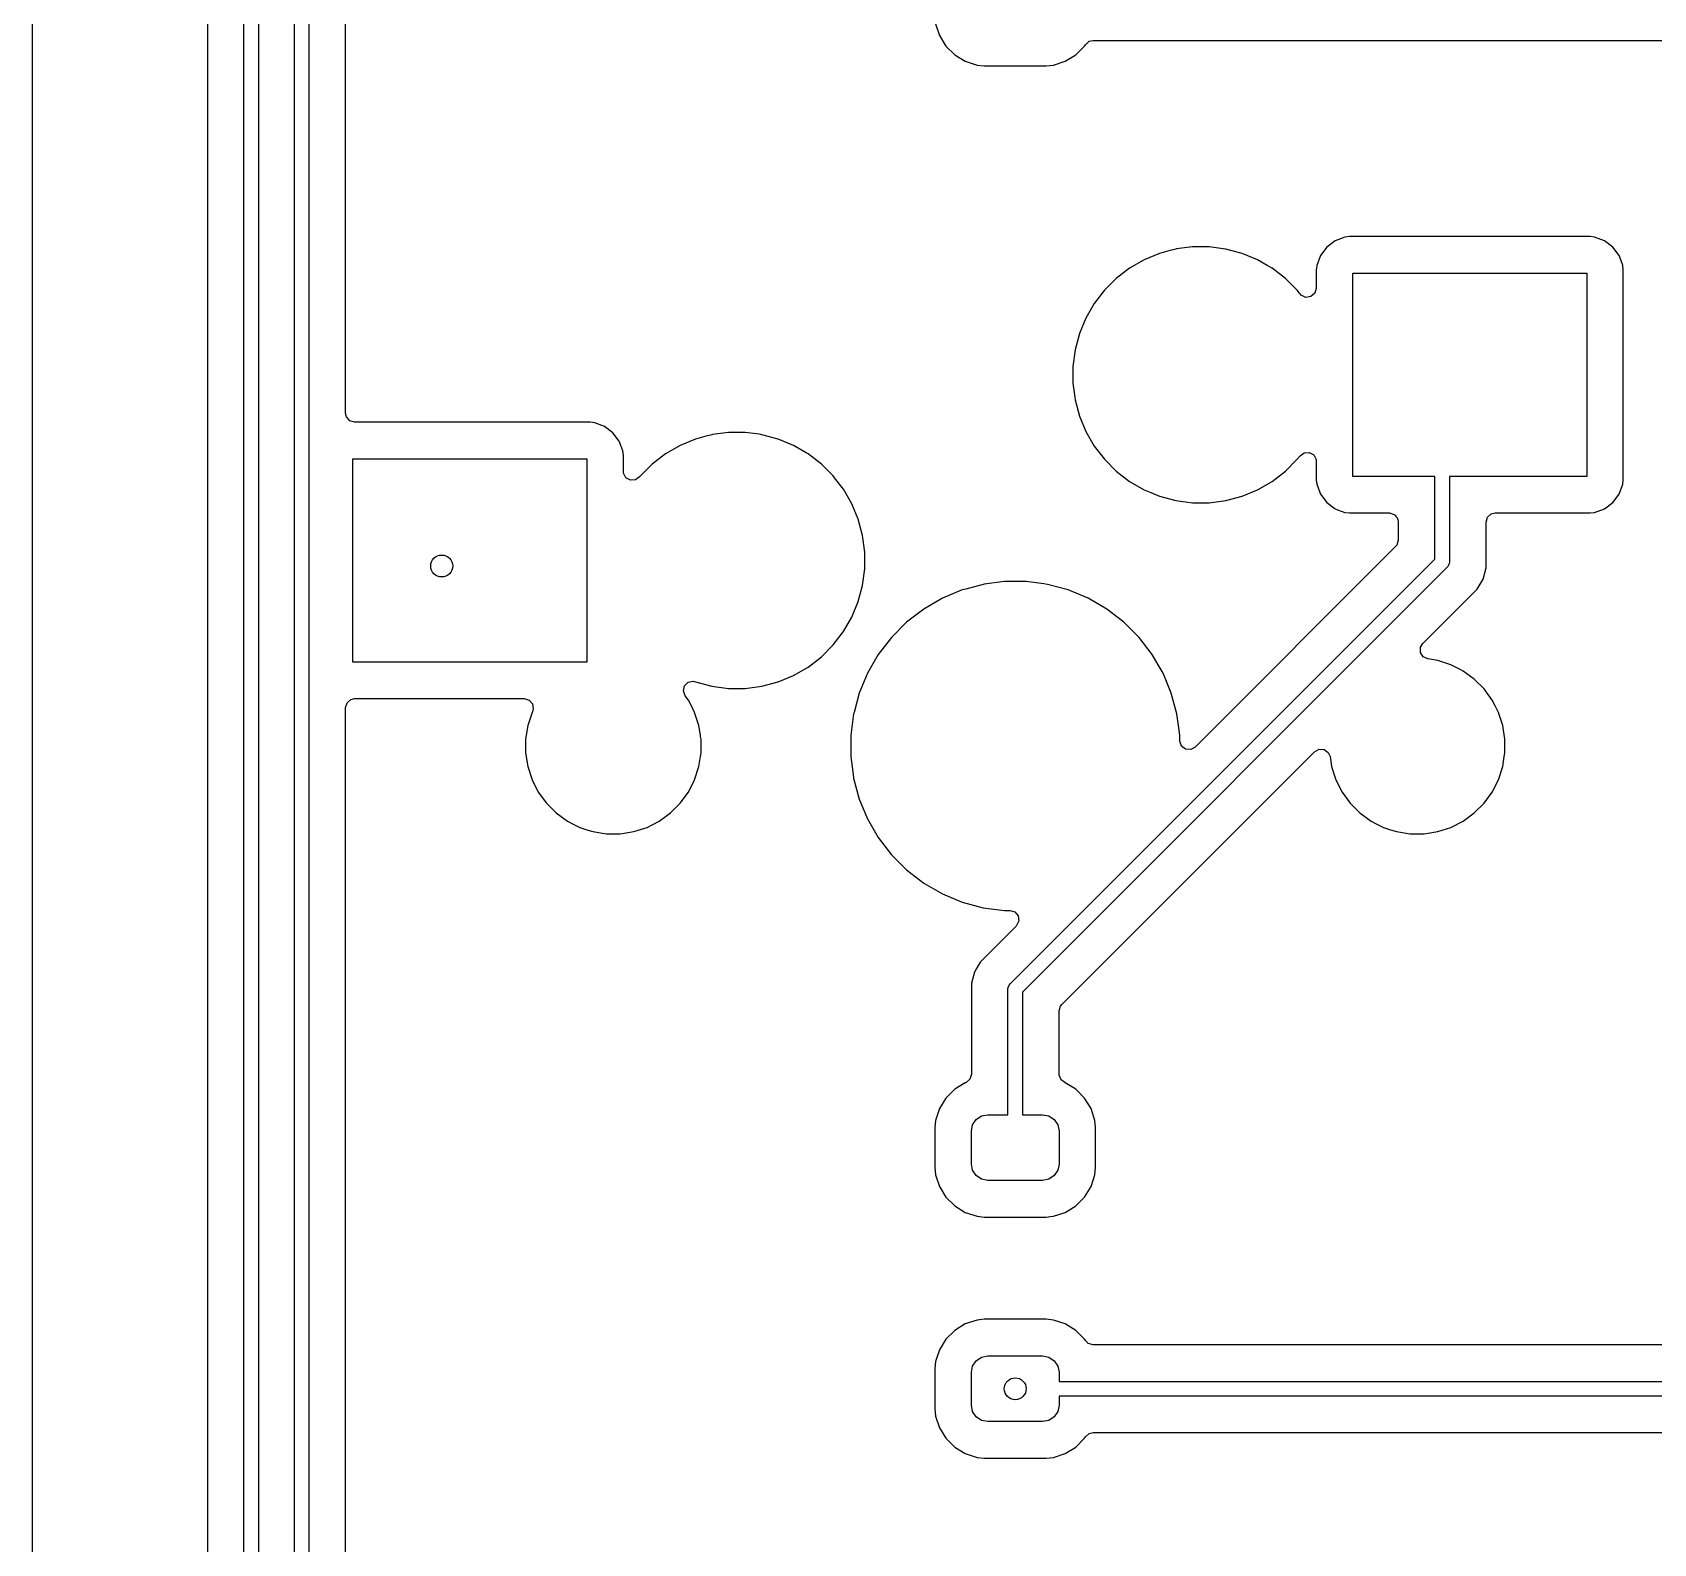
# Model space of a CAD drawing. Extents: x 101 to 185, y -154 to -35.
# Drawn here: x 100.85 to 123.04, y -96.64 to -75.96 of the extents above; entities that cross this region are included whole.
import ezdxf

# ---------------------------------------------------------------- set-up
doc = ezdxf.new("R2010")
doc.units = 0
doc.layers.add('BLACK', color=7, linetype='CONTINUOUS')

msp = doc.modelspace()

# ---------------------------------------------------------------- linework, layer by layer
at = {"layer": 'BLACK', "linetype": 'CONTINUOUS'}
for p, q in [((103.74475, -141.2135), (103.74475, -57.114871)), ((103.94475, -57.07345), (103.94475, -141.172078)), ((104.435, -122.85375), (104.435, -57.729253)), ((104.635, -57.887957), (104.635, -122.812328)), ((105.1355, -81.1705), (105.1355, -67.452847)), ((100.8501, -151.997653), (100.8501, -69.458596)), ((103.24425, -70.340949), (103.24425, -141.12683)), ((113.209651, -75.84146), (113.262996, -76.002444)), ((113.262996, -76.002444), (113.263001, -76.002455)), ((113.263001, -76.002455), (113.352029, -76.14679)), ((115.259465, -76.128153), (115.311412, -76.081429)), ((115.311412, -76.081429), (115.365004, -76.06925)), ((115.365004, -76.06925), (132.284996, -76.06925)), ((113.352029, -76.14679), (113.352032, -76.146794)), ((113.352032, -76.146794), (113.471955, -76.266717)), ((113.471955, -76.266717), (113.471959, -76.26672)), ((113.471959, -76.26672), (113.616294, -76.355748)), ((114.983697, -76.355753), (115.128044, -76.266718)), ((115.128044, -76.266718), (115.247968, -76.146794)), ((115.247968, -76.146794), (115.259465, -76.128153)), ((113.616294, -76.355748), (113.616297, -76.355749)), ((113.616297, -76.355749), (113.616303, -76.355753)), ((113.616303, -76.355753), (113.777292, -76.409099)), ((113.777292, -76.409099), (113.876655, -76.41925)), ((113.876655, -76.41925), (114.723344, -76.419249)), ((114.723344, -76.419249), (114.723352, -76.419248)), ((114.723352, -76.419248), (114.723355, -76.419248)), ((114.723355, -76.419248), (114.77776, -76.41369)), ((114.77776, -76.41369), (114.822708, -76.409099)), ((114.822708, -76.409099), (114.983697, -76.355753)), ((118.872123, -78.754501), (118.812516, -78.760908)), ((118.872129, -78.7545), (118.872123, -78.754501)), ((122.167864, -78.7545), (118.872129, -78.7545)), ((122.167873, -78.7545), (122.167864, -78.7545)), ((122.167881, -78.7545), (122.167873, -78.7545)), ((122.167883, -78.754501), (122.167881, -78.7545)), ((122.227483, -78.760908), (122.167883, -78.754501)), ((116.404076, -78.949554), (116.276112, -78.983842)), ((116.497762, -78.924452), (116.404076, -78.949554)), ((116.508715, -78.923009), (116.497762, -78.924452)), ((116.725258, -78.8945), (116.508715, -78.923009)), ((116.725266, -78.8945), (116.725258, -78.8945)), ((116.954734, -78.8945), (116.725266, -78.8945)), ((116.954741, -78.8945), (116.954734, -78.8945)), ((117.144215, -78.919446), (116.954741, -78.8945)), ((117.182238, -78.924452), (117.144215, -78.919446)), ((117.403887, -78.983842), (117.182238, -78.924452)), ((118.562452, -78.897455), (118.476206, -79.012664)), ((118.562455, -78.897452), (118.562452, -78.897455)), ((118.677664, -78.811206), (118.562455, -78.897452)), ((118.677671, -78.811202), (118.677664, -78.811206)), ((118.812516, -78.760908), (118.677671, -78.811202)), ((122.362328, -78.811202), (122.227482, -78.760908)), ((122.227482, -78.760908), (122.227483, -78.760908)), ((122.362335, -78.811206), (122.362328, -78.811202)), ((122.477544, -78.897452), (122.362335, -78.811206)), ((122.477547, -78.897455), (122.477544, -78.897452)), ((122.563793, -79.012664), (122.477547, -78.897455)), ((115.865382, -79.186392), (115.683338, -79.326081)), ((116.064109, -79.071657), (115.865382, -79.186392)), ((116.064123, -79.07165), (116.064109, -79.071657)), ((116.276112, -78.983842), (116.064123, -79.07165)), ((117.615876, -79.07165), (117.403887, -78.983842)), ((117.615888, -79.071656), (117.615876, -79.07165)), ((117.747283, -79.147517), (117.615888, -79.071656)), ((117.814617, -79.186392), (117.747283, -79.147517)), ((117.996661, -79.326081), (117.814617, -79.186392)), ((118.421729, -79.186392), (118.419501, -79.207123)), ((118.425908, -79.147517), (118.421729, -79.186392)), ((118.476202, -79.012671), (118.425908, -79.147517)), ((118.476206, -79.012664), (118.476202, -79.012671)), ((122.563797, -79.012671), (122.563793, -79.012664)), ((122.585794, -79.07165), (122.563797, -79.012671)), ((122.614091, -79.147517), (122.585794, -79.07165)), ((122.620497, -79.207116), (122.614091, -79.147517)), ((115.683338, -79.326081), (115.521081, -79.488338)), ((117.99667, -79.326089), (117.996661, -79.326081)), ((118.158912, -79.488331), (117.99667, -79.326089)), ((118.419501, -79.207123), (118.4195, -79.207135)), ((118.4195, -79.207135), (118.4195, -79.462642)), ((118.92, -82.035), (118.92, -79.255)), ((118.92, -79.255), (122.12, -79.255)), ((122.12, -79.255), (122.12, -82.035)), ((122.620498, -79.207123), (122.620497, -79.207116)), ((122.620499, -79.207129), (122.620498, -79.207123)), ((122.620499, -80.530266), (122.620499, -79.207129)), ((115.521081, -79.488338), (115.381392, -79.670382)), ((118.158915, -79.488335), (118.158912, -79.488331)), ((118.158919, -79.488339), (118.158915, -79.488335)), ((118.190642, -79.529681), (118.158919, -79.488339)), ((118.197125, -79.53813), (118.190642, -79.529681)), ((118.214297, -79.556355), (118.197125, -79.53813)), ((118.277853, -79.58538), (118.214297, -79.556355)), ((118.347011, -79.575436), (118.277853, -79.58538)), ((118.399815, -79.529681), (118.347011, -79.575436)), ((118.4195, -79.462642), (118.399815, -79.529681)), ((115.381392, -79.670382), (115.266657, -79.869109)), ((115.178842, -80.081112), (115.119453, -80.302759)), ((115.26665, -79.869123), (115.178842, -80.081112)), ((115.266657, -79.869109), (115.26665, -79.869123)), ((115.119451, -80.30277), (115.0895, -80.530258)), ((115.119453, -80.302759), (115.119451, -80.30277)), ((115.0895, -80.530258), (115.0895, -80.759741)), ((122.6205, -81.747135), (122.620499, -80.530266)), ((115.0895, -80.759741), (115.114446, -80.949215)), ((115.114446, -80.949215), (115.119452, -80.987238)), ((105.146706, -81.222011), (105.1355, -81.1705)), ((115.119452, -80.987238), (115.119453, -80.98724)), ((115.119453, -80.98724), (115.178842, -81.208887)), ((105.192461, -81.274815), (105.146706, -81.222011)), ((105.2595, -81.2945), (105.192461, -81.274815)), ((108.484865, -81.2945), (105.2595, -81.2945)), ((108.484873, -81.2945), (108.484865, -81.2945)), ((108.484881, -81.2945), (108.484873, -81.2945)), ((108.484883, -81.294501), (108.484881, -81.2945)), ((108.544483, -81.300908), (108.484883, -81.294501)), ((108.679328, -81.351202), (108.544482, -81.300908)), ((108.544482, -81.300908), (108.544483, -81.300908)), ((108.679335, -81.351206), (108.679328, -81.351202)), ((108.794544, -81.437452), (108.679335, -81.351206)), ((115.178842, -81.208887), (115.26665, -81.420876)), ((108.794547, -81.437455), (108.794544, -81.437452)), ((108.880793, -81.552664), (108.794547, -81.437455)), ((108.880797, -81.552671), (108.880793, -81.552664)), ((108.902794, -81.61165), (108.880797, -81.552671)), ((108.931091, -81.687517), (108.902794, -81.61165)), ((109.714109, -81.611657), (109.515382, -81.726392)), ((109.714123, -81.61165), (109.714109, -81.611657)), ((109.926112, -81.523842), (109.714123, -81.61165)), ((110.054076, -81.489554), (109.926112, -81.523842)), ((110.147762, -81.464452), (110.054076, -81.489554)), ((110.158715, -81.463009), (110.147762, -81.464452)), ((110.375258, -81.4345), (110.158715, -81.463009)), ((110.375266, -81.4345), (110.375258, -81.4345)), ((110.604734, -81.4345), (110.375266, -81.4345)), ((110.604741, -81.4345), (110.604734, -81.4345)), ((110.794215, -81.459446), (110.604741, -81.4345)), ((110.832238, -81.464452), (110.794215, -81.459446)), ((111.053887, -81.523842), (110.832238, -81.464452)), ((111.265876, -81.61165), (111.053887, -81.523842)), ((111.265888, -81.611656), (111.265876, -81.61165)), ((111.43738, -81.710667), (111.265888, -81.611656)), ((115.26665, -81.420876), (115.266657, -81.42089)), ((115.266657, -81.42089), (115.381392, -81.619617)), ((115.381392, -81.619617), (115.521081, -81.801661)), ((105.237, -84.575), (105.237, -81.795)), ((105.237, -81.795), (108.437, -81.795)), ((108.437, -81.795), (108.437, -84.575)), ((108.937497, -81.747116), (108.931091, -81.687517)), ((108.937498, -81.747123), (108.937497, -81.747116)), ((108.937499, -81.747129), (108.937498, -81.747123)), ((108.937499, -81.967457), (108.937499, -81.747129)), ((109.515382, -81.726392), (109.333338, -81.866081)), ((111.464617, -81.726392), (111.43738, -81.710667)), ((111.646661, -81.866081), (111.464617, -81.726392)), ((115.521081, -81.801661), (115.521089, -81.80167)), ((115.521089, -81.80167), (115.68333, -81.963911)), ((117.99667, -81.963911), (118.158911, -81.80167)), ((118.158911, -81.80167), (118.158913, -81.801667)), ((118.158913, -81.801667), (118.158919, -81.801661)), ((118.158919, -81.801661), (118.197126, -81.751867)), ((118.197126, -81.751867), (118.253551, -81.710667)), ((118.253551, -81.710667), (118.323297, -81.706512)), ((118.323297, -81.706512), (118.384218, -81.740724)), ((118.384218, -81.740724), (118.416971, -81.802441)), ((118.416971, -81.802441), (118.4195, -81.827356)), ((118.4195, -81.827356), (118.4195, -82.082869)), ((122.6205, -82.082873), (122.6205, -81.747135)), ((108.940027, -81.99237), (108.937499, -81.967457)), ((108.972779, -82.054087), (108.940027, -81.99237)), ((109.033699, -82.088301), (108.972779, -82.054087)), ((109.103445, -82.084147), (109.033699, -82.088301)), ((109.159872, -82.042946), (109.103445, -82.084147)), ((109.171081, -82.028339), (109.159872, -82.042946)), ((109.171082, -82.028338), (109.171081, -82.028339)), ((109.171087, -82.028331), (109.171082, -82.028338)), ((109.171089, -82.02833), (109.171087, -82.028331)), ((109.333338, -81.866081), (109.171089, -82.02833)), ((111.64667, -81.866089), (111.646661, -81.866081)), ((111.808911, -82.02833), (111.64667, -81.866089)), ((111.808918, -82.028338), (111.808911, -82.02833)), ((111.808919, -82.028339), (111.808918, -82.028338)), ((111.828676, -82.054087), (111.808919, -82.028339)), ((111.948607, -82.210382), (111.828676, -82.054087)), ((115.68333, -81.963911), (115.683338, -81.963918)), ((115.683338, -81.963918), (115.865382, -82.103607)), ((117.814612, -82.103611), (117.996661, -81.963919)), ((117.996661, -81.963919), (117.996665, -81.963914)), ((117.996665, -81.963914), (117.99667, -81.963911)), ((118.4195, -82.082869), (118.419501, -82.082876)), ((118.419501, -82.082876), (118.425908, -82.142483)), ((120.042, -82.035), (118.92, -82.035)), ((120.042, -83.166394), (120.042, -82.035)), ((122.12, -82.035), (120.242, -82.035)), ((120.242, -82.035), (120.242, -83.207816)), ((122.614091, -82.142483), (122.6205, -82.082873)), ((111.948608, -82.210385), (111.948607, -82.210382)), ((111.948611, -82.210388), (111.948608, -82.210385)), ((112.063344, -82.409112), (111.948611, -82.210388)), ((115.865382, -82.103607), (115.865385, -82.103608)), ((115.865385, -82.103608), (115.865388, -82.103611)), ((115.865388, -82.103611), (116.064112, -82.218344)), ((116.064112, -82.218344), (116.064117, -82.218346)), ((116.064117, -82.218346), (116.064123, -82.218349)), ((116.064123, -82.218349), (116.15548, -82.25619)), ((116.15548, -82.25619), (116.276113, -82.306158)), ((116.276113, -82.306158), (116.497762, -82.365548)), ((117.182238, -82.365548), (117.403887, -82.306158)), ((117.403887, -82.306158), (117.615888, -82.218344)), ((117.615888, -82.218344), (117.814612, -82.103611)), ((118.425908, -82.142483), (118.476202, -82.277328)), ((118.476202, -82.277328), (118.476206, -82.277335)), ((118.476206, -82.277335), (118.562452, -82.392544)), ((122.477546, -82.392546), (122.563796, -82.277331)), ((122.563796, -82.277331), (122.614091, -82.142483)), ((112.151158, -82.621113), (112.063344, -82.409112)), ((116.497762, -82.365548), (116.725266, -82.3955)), ((116.725266, -82.3955), (116.725273, -82.3955)), ((116.725273, -82.3955), (116.954727, -82.3955)), ((116.954727, -82.3955), (116.954734, -82.3955)), ((116.954734, -82.3955), (117.182238, -82.365548)), ((118.562452, -82.392544), (118.562455, -82.392547)), ((118.562455, -82.392547), (118.677664, -82.478793)), ((118.677664, -82.478793), (118.677671, -82.478797)), ((118.677671, -82.478797), (118.722618, -82.495561)), ((118.722618, -82.495561), (118.812517, -82.529091)), ((118.812517, -82.529091), (118.872127, -82.5355)), ((122.167872, -82.535499), (122.227483, -82.529091)), ((122.227483, -82.529091), (122.362331, -82.478796)), ((122.362331, -82.478796), (122.477546, -82.392546)), ((112.210548, -82.842762), (112.151158, -82.621113)), ((118.872127, -82.5355), (119.4175, -82.535499)), ((119.4175, -82.535499), (119.426186, -82.538049)), ((119.426186, -82.538049), (119.435147, -82.536761)), ((119.435147, -82.536761), (119.459183, -82.547738)), ((119.459183, -82.547738), (119.484539, -82.555183)), ((119.484539, -82.555183), (119.490467, -82.562025)), ((119.490467, -82.562025), (119.498703, -82.565786)), ((119.498703, -82.565786), (119.512989, -82.588017)), ((119.512989, -82.588017), (119.530294, -82.607987)), ((119.530294, -82.607987), (119.532581, -82.618502)), ((119.532581, -82.618502), (119.536477, -82.624564)), ((119.536477, -82.624564), (119.5415, -82.659499)), ((119.5415, -82.659499), (119.5415, -82.907717)), ((120.7425, -82.659499), (120.762185, -82.59246)), ((120.7425, -83.121145), (120.7425, -82.659499)), ((120.762185, -82.59246), (120.814989, -82.546705)), ((120.814989, -82.546705), (120.8665, -82.535499)), ((120.8665, -82.535499), (122.167871, -82.535499)), ((122.167871, -82.535499), (122.167872, -82.535499)), ((112.2405, -83.070266), (112.210548, -82.842762)), ((119.5415, -82.907717), (119.521815, -82.974756)), ((112.2405, -83.299734), (112.2405, -83.070266)), ((114.229289, -88.979105), (120.042, -83.166394)), ((119.505181, -82.995398), (116.762181, -85.738398)), ((119.521815, -82.974756), (119.505181, -82.995398)), ((120.742501, -83.121163), (120.7425, -83.121145)), ((120.742501, -83.128758), (120.742501, -83.121163)), ((120.742501, -83.286873), (120.742501, -83.128758)), ((112.210548, -83.527238), (112.2405, -83.299734)), ((120.212711, -83.278526), (114.4, -89.091237)), ((120.225148, -83.263373), (120.212711, -83.278526)), ((120.240079, -83.227325), (120.225148, -83.263373)), ((120.242, -83.207816), (120.240079, -83.227325)), ((120.701577, -83.4396), (120.742501, -83.286873)), ((112.151158, -83.748887), (112.210548, -83.527238)), ((113.575038, -83.589364), (113.302499, -83.702254)), ((113.575048, -83.589361), (113.575038, -83.589364)), ((113.622953, -83.576525), (113.575048, -83.589361)), ((113.860007, -83.513007), (113.622953, -83.576525)), ((113.874085, -83.511153), (113.860007, -83.513007)), ((114.152486, -83.4745), (113.874085, -83.511153)), ((114.152494, -83.4745), (114.152486, -83.4745)), ((114.447506, -83.4745), (114.152494, -83.4745)), ((114.447513, -83.4745), (114.447506, -83.4745)), ((114.691113, -83.506571), (114.447513, -83.4745)), ((114.739993, -83.513007), (114.691113, -83.506571)), ((115.024952, -83.589361), (114.739993, -83.513007)), ((115.024954, -83.589362), (115.024952, -83.589361)), ((115.024961, -83.589364), (115.024954, -83.589362)), ((115.2975, -83.702254), (115.024961, -83.589364)), ((119.876704, -84.322347), (120.62252, -83.576532)), ((120.62252, -83.576532), (120.701577, -83.4396)), ((112.063344, -83.960888), (112.151158, -83.748887)), ((113.047006, -83.849761), (112.812959, -84.029352)), ((113.302489, -83.702258), (113.047006, -83.849761)), ((113.302499, -83.702254), (113.302489, -83.702258)), ((115.29751, -83.702258), (115.2975, -83.702254)), ((115.552993, -83.849761), (115.29751, -83.702258)), ((115.78704, -84.029352), (115.552993, -83.849761)), ((111.948611, -84.159612), (112.063344, -83.960888)), ((112.812952, -84.029358), (112.604358, -84.237952)), ((112.812959, -84.029352), (112.812952, -84.029358)), ((115.787047, -84.029358), (115.78704, -84.029352)), ((115.995641, -84.237952), (115.787047, -84.029358)), ((111.808919, -84.341661), (111.948611, -84.159612)), ((112.604352, -84.237959), (112.424761, -84.472006)), ((112.604358, -84.237952), (112.604352, -84.237959)), ((115.995647, -84.237959), (115.995641, -84.237952)), ((116.175238, -84.472006), (115.995647, -84.237959)), ((111.464612, -84.643611), (111.646661, -84.503919)), ((111.646661, -84.503919), (111.646665, -84.503914)), ((111.646665, -84.503914), (111.64667, -84.503911)), ((111.64667, -84.503911), (111.808911, -84.34167)), ((111.808911, -84.34167), (111.808914, -84.341665)), ((111.808914, -84.341665), (111.808919, -84.341661)), ((112.424761, -84.472006), (112.277258, -84.727489)), ((116.256325, -84.612454), (116.175238, -84.472006)), ((119.844923, -84.443256), (119.845921, -84.373394)), ((119.881854, -84.502568), (119.844923, -84.443256)), ((119.845921, -84.373394), (119.876704, -84.322347)), ((119.944988, -84.532498), (119.881854, -84.502568)), ((108.437, -84.575), (105.237, -84.575)), ((111.265888, -84.758344), (111.464612, -84.643611)), ((112.277254, -84.727499), (112.164364, -85.000038)), ((112.277258, -84.727489), (112.277254, -84.727499)), ((116.322743, -84.727493), (116.256325, -84.612454)), ((116.435639, -85.000048), (116.322743, -84.727493)), ((120.081119, -84.55406), (119.944988, -84.532498)), ((120.260836, -84.612454), (120.081119, -84.55406)), ((120.398274, -84.682483), (120.260836, -84.612454)), ((120.429199, -84.69824), (120.398274, -84.682483)), ((120.582073, -84.80931), (120.429199, -84.69824)), ((109.759418, -84.969625), (109.775243, -84.901571)), ((109.782897, -85.035429), (109.759418, -84.969625)), ((109.775243, -84.901571), (109.825349, -84.852876)), ((109.825349, -84.852876), (109.893827, -84.839)), ((109.893827, -84.839), (109.923083, -84.845128)), ((109.923083, -84.845128), (109.926089, -84.846148)), ((109.926089, -84.846148), (109.926113, -84.846158)), ((109.926113, -84.846158), (110.147762, -84.905548)), ((110.147762, -84.905548), (110.375266, -84.9355)), ((110.375266, -84.9355), (110.375273, -84.9355)), ((110.375273, -84.9355), (110.604727, -84.9355)), ((110.604727, -84.9355), (110.604734, -84.9355)), ((110.604734, -84.9355), (110.832238, -84.905548)), ((110.832238, -84.905548), (111.053887, -84.846158)), ((111.053887, -84.846158), (111.265888, -84.758344)), ((120.71569, -84.942927), (120.582073, -84.80931)), ((120.82676, -85.095801), (120.71569, -84.942927)), ((105.1355, -85.199499), (105.155185, -85.13246)), ((105.155185, -85.13246), (105.207989, -85.086705)), ((105.207989, -85.086705), (105.259495, -85.075499)), ((105.259495, -85.075499), (107.581234, -85.075499)), ((107.581234, -85.075499), (107.648273, -85.095184)), ((107.648273, -85.095184), (107.694028, -85.147988)), ((107.694028, -85.147988), (107.703972, -85.217146)), ((109.82676, -85.095801), (109.782897, -85.035429)), ((109.86729, -85.175347), (109.82676, -85.095801)), ((109.912545, -85.264163), (109.86729, -85.175347)), ((112.164361, -85.000048), (112.093593, -85.264162)), ((112.164364, -85.000038), (112.164361, -85.000048)), ((116.511993, -85.285007), (116.435639, -85.000048)), ((120.86729, -85.175347), (120.82676, -85.095801)), ((120.912545, -85.264163), (120.86729, -85.175347)), ((105.1355, -94.245397), (105.1355, -85.199499)), ((107.687455, -85.264162), (107.629059, -85.443881)), ((107.691721, -85.25579), (107.687455, -85.264162)), ((107.703972, -85.217146), (107.691721, -85.25579)), ((109.912545, -85.264165), (109.912545, -85.264163)), ((109.912547, -85.264168), (109.912545, -85.264165)), ((109.943846, -85.360497), (109.912547, -85.264168)), ((109.97094, -85.443881), (109.943846, -85.360497)), ((112.088006, -85.285015), (112.0495, -85.577486)), ((112.088008, -85.285004), (112.088006, -85.285015)), ((112.093593, -85.264162), (112.088008, -85.285004)), ((116.532909, -85.443881), (116.511993, -85.285007)), ((120.912545, -85.264165), (120.912545, -85.264163)), ((120.912547, -85.264168), (120.912545, -85.264165)), ((120.943846, -85.360497), (120.912547, -85.264168)), ((120.97094, -85.443881), (120.943846, -85.360497)), ((107.629059, -85.443881), (107.5995, -85.630513)), ((107.5995, -85.630513), (107.5995, -85.819486)), ((109.992101, -85.577486), (109.97094, -85.443881)), ((109.994532, -85.592833), (109.992101, -85.577486)), ((110.0005, -85.630513), (109.994532, -85.592833)), ((110.0005, -85.819486), (110.0005, -85.630513)), ((112.0495, -85.577486), (112.0495, -85.872513)), ((116.550499, -85.577486), (116.532909, -85.443881)), ((116.5505, -85.5775), (116.550499, -85.577486)), ((116.5505, -85.650717), (116.5505, -85.5775)), ((121.0005, -85.630513), (120.97094, -85.443881)), ((121.0005, -85.819486), (121.0005, -85.630513)), ((107.5995, -85.819486), (107.629059, -86.006118)), ((109.992501, -85.869987), (110.0005, -85.819486)), ((114.936814, -89.262236), (118.397346, -85.801703)), ((116.550816, -85.659563), (116.5505, -85.650717)), ((116.575233, -85.725027), (116.550816, -85.659563)), ((116.631166, -85.766899), (116.575233, -85.725027)), ((116.700858, -85.771883), (116.631166, -85.766899)), ((116.762181, -85.738398), (116.700858, -85.771883)), ((118.397346, -85.801703), (118.458667, -85.76822)), ((118.458667, -85.76822), (118.528359, -85.773204)), ((118.528359, -85.773204), (118.584292, -85.815076)), ((118.584292, -85.815076), (118.607498, -85.869987)), ((120.992501, -85.869987), (121.0005, -85.819486)), ((107.629059, -86.006118), (107.687454, -86.185836)), ((109.912547, -86.185832), (109.97094, -86.006118)), ((109.97094, -86.006118), (109.992501, -85.869987)), ((112.0495, -85.872513), (112.081571, -86.116113)), ((118.607498, -85.869987), (118.62906, -86.006119)), ((118.62906, -86.006119), (118.687454, -86.185836)), ((120.912547, -86.185832), (120.97094, -86.006118)), ((120.97094, -86.006118), (120.992501, -85.869987)), ((107.687454, -86.185836), (107.77324, -86.354199)), ((109.82676, -86.354199), (109.912547, -86.185832)), ((112.081571, -86.116113), (112.088007, -86.164993)), ((112.088007, -86.164993), (112.164361, -86.449951)), ((118.687454, -86.185836), (118.77324, -86.354199)), ((120.82676, -86.354199), (120.912547, -86.185832)), ((107.77324, -86.354199), (107.88431, -86.507073)), ((107.88431, -86.507073), (108.017927, -86.64069)), ((109.582073, -86.64069), (109.71569, -86.507073)), ((109.71569, -86.507073), (109.82676, -86.354199)), ((112.164361, -86.449951), (112.164364, -86.449961)), ((112.164364, -86.449961), (112.277254, -86.7225)), ((118.77324, -86.354199), (118.88431, -86.507073)), ((118.88431, -86.507073), (119.017927, -86.64069)), ((120.582073, -86.64069), (120.71569, -86.507073)), ((120.71569, -86.507073), (120.82676, -86.354199)), ((108.017927, -86.64069), (108.170801, -86.75176)), ((109.429199, -86.75176), (109.582073, -86.64069)), ((112.277254, -86.7225), (112.277258, -86.72251)), ((112.277258, -86.72251), (112.424761, -86.977993)), ((119.017927, -86.64069), (119.170801, -86.75176)), ((120.429199, -86.75176), (120.582073, -86.64069)), ((108.170801, -86.75176), (108.250347, -86.79229)), ((108.250347, -86.79229), (108.339163, -86.837545)), ((108.339163, -86.837545), (108.339165, -86.837545)), ((108.339165, -86.837545), (108.339168, -86.837547)), ((108.339168, -86.837547), (108.435497, -86.868846)), ((108.435497, -86.868846), (108.518881, -86.89594)), ((108.518881, -86.89594), (108.705514, -86.9255)), ((108.705514, -86.9255), (108.705519, -86.9255)), ((108.705519, -86.9255), (108.894486, -86.9255)), ((108.894486, -86.9255), (109.081118, -86.89594)), ((109.081118, -86.89594), (109.260832, -86.837547)), ((109.260832, -86.837547), (109.429199, -86.75176)), ((119.170801, -86.75176), (119.250347, -86.79229)), ((119.250347, -86.79229), (119.339163, -86.837545)), ((119.339163, -86.837545), (119.339165, -86.837545)), ((119.339165, -86.837545), (119.339168, -86.837547)), ((119.339168, -86.837547), (119.435497, -86.868846)), ((119.435497, -86.868846), (119.518881, -86.89594)), ((119.518881, -86.89594), (119.705514, -86.9255)), ((119.705514, -86.9255), (119.705519, -86.9255)), ((119.705519, -86.9255), (119.894486, -86.9255)), ((119.894486, -86.9255), (120.081118, -86.89594)), ((120.081118, -86.89594), (120.260832, -86.837547)), ((120.260832, -86.837547), (120.429199, -86.75176)), ((112.424761, -86.977993), (112.604352, -87.21204)), ((112.604352, -87.21204), (112.604358, -87.212047)), ((112.604358, -87.212047), (112.812952, -87.420641)), ((112.812952, -87.420641), (112.812959, -87.420647)), ((112.812959, -87.420647), (113.047006, -87.600238)), ((113.047006, -87.600238), (113.302489, -87.747741)), ((113.302489, -87.747741), (113.30249, -87.747741)), ((113.30249, -87.747741), (113.302493, -87.747743)), ((113.302493, -87.747743), (113.575048, -87.860639)), ((113.575048, -87.860639), (113.860007, -87.936993)), ((113.860007, -87.936993), (114.152494, -87.9755)), ((114.152494, -87.9755), (114.152501, -87.9755)), ((114.152501, -87.9755), (114.225718, -87.9755)), ((114.225718, -87.9755), (114.292757, -87.995185)), ((114.292757, -87.995185), (114.338512, -88.047989)), ((114.338512, -88.047989), (114.348456, -88.117147)), ((114.313399, -88.187181), (113.819481, -88.681098)), ((114.319431, -88.180703), (114.313399, -88.187181)), ((114.348456, -88.117147), (114.319431, -88.180703)), ((113.819479, -88.681101), (113.769361, -88.76791)), ((113.819481, -88.681098), (113.819479, -88.681101)), ((113.740423, -88.818031), (113.699499, -88.970759)), ((113.740424, -88.818026), (113.740423, -88.818031)), ((113.740425, -88.818025), (113.740424, -88.818026)), ((113.769359, -88.767912), (113.740425, -88.818025)), ((113.769361, -88.76791), (113.769359, -88.767912)), ((113.699499, -88.970759), (113.699499, -88.970761)), ((113.699499, -88.970761), (113.699499, -89.138862)), ((113.699499, -89.138862), (113.6995, -89.138875)), ((113.6995, -89.138875), (113.6995, -90.214637)), ((114.2, -89.049816), (114.201921, -89.030307)), ((114.2, -90.76875), (114.2, -89.049816)), ((114.201921, -89.030307), (114.216853, -88.994259)), ((114.216853, -88.994259), (114.229289, -88.979105)), ((114.4, -89.091237), (114.4, -90.76875)), ((114.9005, -89.349912), (114.920185, -89.282873)), ((114.9005, -90.214637), (114.9005, -89.349912)), ((114.920185, -89.282873), (114.936814, -89.262236)), ((113.679815, -90.281676), (113.627011, -90.327431)), ((113.6995, -90.214637), (113.679815, -90.281676)), ((114.901227, -90.228049), (114.9005, -90.214637)), ((114.928047, -90.292566), (114.901227, -90.228049)), ((114.977904, -90.327088), (114.928047, -90.292566)), ((113.471956, -90.420781), (113.352032, -90.540705)), ((113.616297, -90.331749), (113.471956, -90.420781)), ((113.617807, -90.331045), (113.616297, -90.331749)), ((113.627011, -90.327431), (113.617807, -90.331045)), ((114.977155, -90.328697), (114.977904, -90.327088)), ((114.983702, -90.331749), (114.977155, -90.328697)), ((115.128043, -90.420781), (114.983702, -90.331749)), ((115.247967, -90.540705), (115.128043, -90.420781)), ((113.262996, -90.685055), (113.209651, -90.84604)), ((113.263001, -90.685044), (113.262996, -90.685055)), ((113.352029, -90.540709), (113.263001, -90.685044)), ((113.352032, -90.540705), (113.352029, -90.540709)), ((115.24797, -90.540709), (115.247967, -90.540705)), ((115.336998, -90.685044), (115.24797, -90.540709)), ((115.336999, -90.685047), (115.336998, -90.685044)), ((115.337003, -90.685053), (115.336999, -90.685047)), ((115.390349, -90.846042), (115.337003, -90.685053)), ((113.209651, -90.84604), (113.1995, -90.945397)), ((113.1995, -90.945397), (113.1995, -91.492087)), ((113.7, -90.99375), (113.717127, -90.907646)), ((113.717127, -90.907646), (113.765901, -90.834651)), ((113.765901, -90.834651), (113.838896, -90.785877)), ((113.838896, -90.785877), (113.925, -90.76875)), ((113.925, -90.76875), (114.2, -90.76875)), ((114.4, -90.76875), (114.675, -90.76875)), ((114.675, -90.76875), (114.761104, -90.785877)), ((114.761104, -90.785877), (114.834099, -90.834651)), ((114.834099, -90.834651), (114.882873, -90.907646)), ((114.882873, -90.907646), (114.9, -90.99375)), ((115.400499, -90.945406), (115.390349, -90.846042)), ((115.4005, -91.492095), (115.400499, -90.945406)), ((113.7, -91.44375), (113.7, -90.99375)), ((114.9, -90.99375), (114.9, -91.44375)), ((113.1995, -91.492087), (113.199501, -91.492105)), ((113.199501, -91.492105), (113.20965, -91.591457)), ((113.20965, -91.591457), (113.209651, -91.59146)), ((113.209651, -91.59146), (113.262996, -91.752444)), ((113.717127, -91.529854), (113.7, -91.44375)), ((113.765901, -91.602849), (113.717127, -91.529854)), ((113.838896, -91.651623), (113.765901, -91.602849)), ((114.834099, -91.602849), (114.761104, -91.651623)), ((114.882873, -91.529854), (114.834099, -91.602849)), ((114.9, -91.44375), (114.882873, -91.529854)), ((115.337003, -91.752447), (115.390349, -91.591458)), ((115.390349, -91.591458), (115.4005, -91.492095)), ((113.262996, -91.752444), (113.263001, -91.752455)), ((113.263001, -91.752455), (113.352029, -91.89679)), ((113.925, -91.66875), (113.838896, -91.651623)), ((114.675, -91.66875), (113.925, -91.66875)), ((114.761104, -91.651623), (114.675, -91.66875)), ((115.247968, -91.896794), (115.337003, -91.752447)), ((113.352029, -91.89679), (113.352032, -91.896794)), ((113.352032, -91.896794), (113.471955, -92.016717)), ((113.471955, -92.016717), (113.471959, -92.01672)), ((113.471959, -92.01672), (113.616294, -92.105748)), ((114.983697, -92.105753), (115.128044, -92.016718)), ((115.128044, -92.016718), (115.247968, -91.896794)), ((113.616294, -92.105748), (113.616297, -92.105749)), ((113.616297, -92.105749), (113.616303, -92.105753)), ((113.616303, -92.105753), (113.777292, -92.159099)), ((113.777292, -92.159099), (113.876655, -92.16925)), ((113.876655, -92.16925), (114.723344, -92.169249)), ((114.723344, -92.169249), (114.723352, -92.169248)), ((114.723352, -92.169248), (114.723355, -92.169248)), ((114.723355, -92.169248), (114.77776, -92.16369)), ((114.77776, -92.16369), (114.822708, -92.159099)), ((114.822708, -92.159099), (114.983697, -92.105753)), ((113.777289, -93.578401), (113.616305, -93.631746)), ((113.777292, -93.5784), (113.777289, -93.578401)), ((113.876644, -93.568251), (113.777292, -93.5784)), ((113.876662, -93.56825), (113.876644, -93.568251)), ((114.723346, -93.56825), (113.876662, -93.56825)), ((114.822709, -93.578401), (114.723346, -93.56825)), ((114.983694, -93.631746), (114.822709, -93.578401)), ((113.352029, -93.840709), (113.263001, -93.985044)), ((113.352032, -93.840705), (113.352029, -93.840709)), ((113.471955, -93.720782), (113.352032, -93.840705)), ((113.471959, -93.720779), (113.471955, -93.720782)), ((113.616294, -93.631751), (113.471959, -93.720779)), ((113.616305, -93.631746), (113.616294, -93.631751)), ((114.983697, -93.631747), (114.983694, -93.631746)), ((114.983699, -93.631748), (114.983697, -93.631747)), ((114.983705, -93.631751), (114.983699, -93.631748)), ((115.12804, -93.720779), (114.983705, -93.631751)), ((115.128044, -93.720782), (115.12804, -93.720779)), ((115.247968, -93.840706), (115.128044, -93.720782)), ((115.259465, -93.859346), (115.247968, -93.840706)), ((113.262996, -93.985055), (113.209651, -94.14604)), ((113.263001, -93.985044), (113.262996, -93.985055)), ((115.297965, -93.898565), (115.259465, -93.859346)), ((115.365004, -93.91825), (115.297965, -93.898565)), ((132.284996, -93.91825), (115.365004, -93.91825)), ((105.1355, -100.2205), (105.1355, -94.245397)), ((113.209651, -94.14604), (113.1995, -94.245397)), ((113.1995, -94.245397), (113.1995, -94.792087)), ((113.7, -94.29375), (113.717127, -94.207646)), ((113.717127, -94.207646), (113.765901, -94.134651)), ((113.765901, -94.134651), (113.838896, -94.085877)), ((113.838896, -94.085877), (113.925, -94.06875)), ((113.925, -94.06875), (114.675, -94.06875)), ((114.675, -94.06875), (114.761104, -94.085877)), ((114.761104, -94.085877), (114.834099, -94.134651)), ((114.834099, -94.134651), (114.882873, -94.207646)), ((114.882873, -94.207646), (114.9, -94.29375)), ((113.7, -94.74375), (113.7, -94.29375)), ((114.9, -94.29375), (114.9, -94.41875)), ((114.9, -94.41875), (132.75, -94.41875)), ((132.75, -94.61875), (114.9, -94.61875)), ((114.9, -94.61875), (114.9, -94.74375)), ((113.1995, -94.792087), (113.199501, -94.792105)), ((113.199501, -94.792105), (113.20965, -94.891457)), ((113.20965, -94.891457), (113.209651, -94.89146)), ((113.209651, -94.89146), (113.262996, -95.052444)), ((113.717127, -94.829854), (113.7, -94.74375)), ((113.765901, -94.902849), (113.717127, -94.829854)), ((113.838896, -94.951623), (113.765901, -94.902849)), ((113.925, -94.96875), (113.838896, -94.951623)), ((114.761104, -94.951623), (114.675, -94.96875)), ((114.834099, -94.902849), (114.761104, -94.951623)), ((114.882873, -94.829854), (114.834099, -94.902849)), ((114.9, -94.74375), (114.882873, -94.829854)), ((113.262996, -95.052444), (113.263001, -95.052455)), ((113.263001, -95.052455), (113.352029, -95.19679)), ((114.675, -94.96875), (113.925, -94.96875)), ((115.259465, -95.178153), (115.311412, -95.131429)), ((115.311412, -95.131429), (115.365004, -95.11925)), ((115.365004, -95.11925), (132.284996, -95.11925)), ((113.352029, -95.19679), (113.352032, -95.196794)), ((113.352032, -95.196794), (113.471955, -95.316717)), ((113.471955, -95.316717), (113.471959, -95.31672)), ((113.471959, -95.31672), (113.616294, -95.405748)), ((114.983697, -95.405753), (115.128044, -95.316718)), ((115.128044, -95.316718), (115.247968, -95.196794)), ((115.247968, -95.196794), (115.259465, -95.178153)), ((113.616294, -95.405748), (113.616297, -95.405749)), ((113.616297, -95.405749), (113.616303, -95.405753)), ((113.616303, -95.405753), (113.777292, -95.459099)), ((113.777292, -95.459099), (113.876655, -95.46925)), ((113.876655, -95.46925), (114.723344, -95.469249)), ((114.723344, -95.469249), (114.723352, -95.469248)), ((114.723352, -95.469248), (114.723355, -95.469248)), ((114.723355, -95.469248), (114.77776, -95.46369)), ((114.77776, -95.46369), (114.822708, -95.459099)), ((114.822708, -95.459099), (114.983697, -95.405753))]:
    msp.add_line(p, q, dxfattribs=at)
at = {"layer": 'BLACK'}
for centre in [(106.4514, -83.2612), (114.3, -94.51875)]:
    msp.add_circle(centre, 0.15, dxfattribs=at)

doc.saveas('drawing.dxf')
